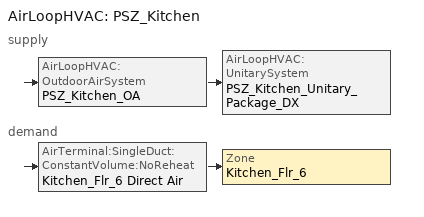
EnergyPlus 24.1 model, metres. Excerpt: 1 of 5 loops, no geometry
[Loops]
AirLoopHVAC 'PSZ_Kitchen'
 supply: AirLoopHVAC:OutdoorAirSystem 'PSZ_Kitchen_OA' > AirLoopHVAC:UnitarySystem 'PSZ_Kitchen_Unitary_Package_DX'
 demand: AirTerminal:SingleDuct:ConstantVolume:NoReheat 'Kitchen_Flr_6 Direct Air' > Zone 'Kitchen_Flr_6'
[AirLoopHVAC]
PSZ_Kitchen: Design supply air flow rate=Autosize
[AirLoopHVAC:UnitarySystem]
PSZ_Kitchen_Unitary_Package_DX: Availability schedule=Always_On; Control type=Load; Controlling zone or thermostat location=Kitchen_Flr_6; Cooling coil=PSZ_Kitchen HP Cooling Coil; Cooling supply air flow rate=Autosize; Cooling supply air flow rate method=SupplyAirFlowRate; Dehumidification control type=None; Design specification multispeed object=PSZ_Kitchen_Unitary_Package_DX_Perf; Dx heating coil sizing ratio=0.67; Fan placement=BlowThrough; Heating coil=PSZ_Kitchen Heating Coil; Heating supply air flow rate=Autosize; Heating supply air flow rate method=SupplyAirFlowRate; Latent load control=SensibleOnlyLoadControl; Maximum outdoor dry bulb temperature for supplemental heater operation=4.44; Maximum supply air temperature=38; Minimum supply air temperature=12.8; No load supply air flow rate=Autosize; No load supply air flow rate control set to low speed=Yes; No load supply air flow rate method=SupplyAirFlowRate; Supplemental heating coil=PSZ_Kitchen_SuppHeatCoil; Supply air fan operating mode schedule=HVACOperationSchd; Supply fan=PSZ_Kitchen Constant_Speed_Fan; Use doas dx cooling coil=No
[AirTerminal:SingleDuct:ConstantVolume:NoReheat]
Kitchen_Flr_6 Direct Air: Availability schedule=ALWAYS_ON; Maximum air flow rate=Autosize
[Coil:Cooling:DX:MultiSpeed]
PSZ_Kitchen HP Cooling Coil: 2017 speed 1 rated evaporator fan power per volume flow rate=0; 2017 speed 2 rated evaporator fan power per volume flow rate=0; Apply latent degradation to speeds greater than 1=No; Apply part load fraction to speeds greater than 1=No; Availability schedule=Always_On; Basin heater setpoint temperature=2; Condenser type=AirCooled; Fuel type=Electricity; Maximum outdoor dry bulb temperature for crankcase heater operation=10; Number of speeds=2; Speed 1 energy input ratio function of flow fraction curve=AC_Perf_901_2004_65_to_135_10.3EER_eir-f-ff; Speed 1 energy input ratio function of temperature curve=AC_Perf_901_2004_65_to_135_10.3EER_eir-f-t; Speed 1 evaporative condenser effectiveness=0.9; Speed 1 gross rated cooling cop=3.66767; Speed 1 gross rated sensible heat ratio=0.71076; Speed 1 gross rated total cooling capacity=28109.13; Speed 1 part load fraction correlation curve=AC_Perf_901_2004_65_to_135_10.3EER_plf-f-plr; Speed 1 rated air flow rate=1.55652; Speed 1 rated waste heat fraction of power input=0.2; Speed 1 total cooling capacity function of flow fraction curve=AC_Perf_901_2004_65_to_135_10.3EER_cap-f-ff; Speed 1 total cooling capacity function of temperature curve=AC_Perf_901_2004_65_to_135_10.3EER_cap-f-t; Speed 2 energy input ratio function of flow fraction curve=AC_Perf_901_2004_65_to_135_10.3EER_eir-f-ff; Speed 2 energy input ratio function of temperature curve=AC_Perf_901_2004_65_to_135_10.3EER_eir-f-t; Speed 2 evaporative condenser effectiveness=0.9; Speed 2 gross rated cooling cop=3.66767; Speed 2 gross rated sensible heat ratio=0.71076; Speed 2 gross rated total cooling capacity=56218.26; Speed 2 part load fraction correlation curve=AC_Perf_901_2004_65_to_135_10.3EER_plf-f-plr; Speed 2 rated air flow rate=2.33478; Speed 2 rated waste heat fraction of power input=0.2; Speed 2 total cooling capacity function of flow fraction curve=AC_Perf_901_2004_65_to_135_10.3EER_cap-f-ff; Speed 2 total cooling capacity function of temperature curve=AC_Perf_901_2004_65_to_135_10.3EER_cap-f-t
[Coil:Heating:DX:MultiSpeed]
PSZ_Kitchen Heating Coil: 2017 speed 1 rated supply air fan power per volume flow rate=0; 2017 speed 2 rated supply air fan power per volume flow rate=0; Apply part load fraction to speeds greater than 1=No; Availability schedule=Always_On; Crankcase heater capacity=50; Defrost control=OnDemand; Defrost energy input ratio function of temperature curve=HPACDefrostCAPFT; Defrost strategy=ReverseCycle; Fuel type=Electricity; Maximum outdoor dry bulb temperature for crankcase heater operation=4.4; Maximum outdoor dry bulb temperature for defrost operation=1.67; Minimum outdoor dry bulb temperature for compressor operation=-17.778; Number of speeds=2; Region number for calculating hspf=2; Resistive defrost heater capacity=Autosize; Speed 1 energy input ratio function of flow fraction curve=HPACHeatEIRFF; Speed 1 energy input ratio function of temperature curve=HPACHeatEIRFT; Speed 1 gross rated heating capacity=Autosize; Speed 1 gross rated heating cop=3.48696; Speed 1 heating capacity function of flow fraction curve=HPACHeatCapFF; Speed 1 heating capacity function of temperature curve=HPACHeatCapFT; Speed 1 part load fraction correlation curve=HPACHeatPLFFPLR; Speed 1 rated air flow rate=Autosize; Speed 1 rated waste heat fraction of power input=0.2; Speed 1 waste heat function of temperature curve=HAPCHeatWHFT; Speed 2 energy input ratio function of flow fraction curve=HPACHeatEIRFF; Speed 2 energy input ratio function of temperature curve=HPACHeatEIRFT; Speed 2 gross rated heating capacity=Autosize; Speed 2 gross rated heating cop=3.48696; Speed 2 heating capacity function of flow fraction curve=HPACHeatCapFF; Speed 2 heating capacity function of temperature curve=HPACHeatCapFT; Speed 2 part load fraction correlation curve=HPACHeatPLFFPLR; Speed 2 rated air flow rate=Autosize; Speed 2 rated waste heat fraction of power input=0.2
[Coil:Heating:Electric]
PSZ_Kitchen_SuppHeatCoil: Availability schedule=Always_On; Efficiency=1; Nominal capacity=Autosize
[Controller:OutdoorAir]
PSZ_Kitchen_OA_Controller: Economizer control action type=ModulateFlow; Economizer control type=DifferentialEnthalpy; Lockout type=LockoutWithHeating; Maximum outdoor air flow rate=Autosize; Minimum limit type=FixedMinimum; Minimum outdoor air flow rate=Autosize; Minimum outdoor air schedule=MinOA_MotorizedDamper_Sched
[DesignSpecification:OutdoorAir]
SZ DSOA Kitchen_Flr_6: Outdoor air flow per zone floor area=0.003556; Outdoor air method=Flow/Area
[Fan:SystemModel]
PSZ_Kitchen Constant_Speed_Fan: Availability schedule=HVACOperationSchd; Design electric power consumption=Autosize; Design maximum air flow rate=Autosize; Design power sizing method=TotalEfficiencyAndPressure; Design pressure rise=622.5; Electric power minimum flow rate fraction=1; End use subcategory=General; Fan total efficiency=0.58175; Motor efficiency=0.895; Motor in air stream fraction=1; Night ventilation mode pressure rise=622.5; Number of speeds=1; Speed control method=Discrete; Speed electric power fraction 1=1; Speed flow fraction 1=1
[Fan:ZoneExhaust]
Kitchen_Flr_6 Exhaust Fan: Availability schedule=Kitchen_Exhaust_SCH; Balanced exhaust fraction schedule=Kitchen Exhaust Fan Balanced Exhaust Fraction Schedule; End use subcategory=General; Fan total efficiency=0.385; Maximum flow rate=1.88779; Pressure rise=125
[Refrigeration:Case] Zone=Kitchen_Flr_6; Anti sweat heater control type=None; Availability schedule=ALWAYS_ON; Case anti sweat heater power per unit length=0; Case height=0; Case lighting schedule=walkin_occ_lght_SCH_2; Defrost energy correction curve type=None; Fraction of lighting energy to case=1; Humidity at zero anti sweat heater energy=0; Latent case credit curve type=CaseTemperatureMethod; Minimum anti sweat heater power per unit length=0; Rated ambient relative humidity=55; Rated ambient temperature=23.88
Name | Case credit fraction schedule | Case defrost drip down schedule | Case defrost power per unit length | Case defrost schedule | Case defrost type | Case length | Case operating temperature | Fraction of anti sweat heater energy to case | Latent case credit curve | Operating case fan power per unit length | Rated latent heat ratio | Rated runtime fraction | Rated total cooling capacity per unit length | Refrigerated case restocking schedule | Standard case fan power per unit length | Standard case lighting power per unit length | Under case hvac return air fraction
Kitchen_Flr_6_Case:1_WALKINFREEZER | Kitchen_Flr_6_Case:1_WALKINFREEZER_CaseCreditReduxSched | Kitchen_Flr_6_Case:1_WALKINFREEZER_CaseDripDown2aDaySched | 273 | Kitchen_Flr_6_Case:1_WALKINFREEZER_CaseDefrost2aDaySched | Electric | 7.32 | -23 | 0 | Kitchen_Flr_6_Case:1_WALKINFREEZERSingleShelfHorizontal_LatentEnergyMult | 9.71429 | 0.1 | 0.4 | 367 | Kitchen_Flr_6_Case:1_WALKINFREEZER_WalkInStockingSched | 9.71429 | 16.4 | 0
Kitchen_Flr_6_Case:2_SELFCONTAINEDDISPLAYCASE |  |  | 0 |  | None | 3.66 | 2 | 0.2 | Kitchen_Flr_6_Case:2_SELFCONTAINEDDISPLAYCASEMultiShelfVertical_LatentEnergyMult | 15.7143 | 0.08 | 0.85 | 734 | Kitchen_Flr_6_Case:2_SELFCONTAINEDDISPLAYCASE_CaseStockingSched | 15.7143 | 33 | 0.05
[Refrigeration:CompressorRack] Condenser type=AirCooled; Design condenser fan power=350; Heat rejection location=Zone
Name | Compressor rack cop function of temperature curve | Condenser fan power function of temperature curve | Design compressor rack cop | End use subcategory | Refrigeration case name or walkin name or caseandwalkinlist
RACK1 | RACK1_RackCOPfTCurve | RACK1_RackCondFanCurve2 | 1.5 | LowTempRefrigeration | Kitchen_Flr_6_Case:1_WALKINFREEZER
RACK2 | RACK2_RackCOPfTCurve |  | 3 | MedTempRefrigeration | Kitchen_Flr_6_Case:2_SELFCONTAINEDDISPLAYCASE
[SetpointManager:MixedAir]
PSZ_Kitchen_OAMixed Air Temp Manager: Control variable=Temperature; Setpoint node or nodelist=PSZ_Kitchen Mixed Air Outlet
[SetpointManager:SingleZone:Cooling]
SupAirTemp MngrKitchen_Flr_6 - Clg: Control variable=Temperature; Control zone=Kitchen_Flr_6; Maximum supply air temperature=38; Minimum supply air temperature=12.8; Setpoint node or nodelist=PSZ_Kitchen Zone Equipment Inlet Node
[SetpointManager:SingleZone:Heating]
SupAirTemp MngrKitchen_Flr_6 - Htg: Control variable=Temperature; Control zone=Kitchen_Flr_6; Maximum supply air temperature=38; Minimum supply air temperature=12.8; Setpoint node or nodelist=PSZ_Kitchen Supply Equipment Outlet Node
[Sizing:System]
PSZ_Kitchen: 100 outdoor air in cooling=No; 100 outdoor air in heating=No; Central cooling capacity control method=OnOff; Central cooling design supply air humidity ratio=0.0085; Central cooling design supply air temperature=12.8; Central heating design supply air humidity ratio=0.008; Central heating design supply air temperature=38; Central heating maximum system air flow ratio=1; Cooling design capacity=Autosize; Cooling design capacity method=CoolingDesignCapacity; Cooling supply air flow rate=0; Cooling supply air flow rate method=DesignDay; Design outdoor air flow rate=Autosize; Heating design capacity=Autosize; Heating design capacity method=HeatingDesignCapacity; Heating supply air flow rate=0; Heating supply air flow rate method=DesignDay; Precool design humidity ratio=0.008; Precool design temperature=12.8; Preheat design humidity ratio=0.008; Preheat design temperature=7; System outdoor air method=ZoneSum; Type of load to size on=Sensible; Type of zone sum to use=NonCoincident; Zone maximum outdoor air fraction=1
[Sizing:Zone]
Kitchen_Flr_6: Account for dedicated outdoor air system=No; Cooling design air flow method=DesignDayWithLimit; Cooling design air flow rate=0; Cooling minimum air flow=0.141584; Cooling minimum air flow fraction=0; Dedicated outdoor air high setpoint temperature for design=25; Dedicated outdoor air low setpoint temperature for design=12.8; Dedicated outdoor air system control strategy=ColdSupplyAir; Design specification outdoor air object=SZ DSOA Kitchen_Flr_6; Heating design air flow method=DesignDay; Heating design air flow rate=0; Zone cooling design supply air humidity ratio=0.0085; Zone cooling design supply air temperature=12.8; Zone cooling design supply air temperature input method=SupplyAirTemperature; Zone heating design supply air humidity ratio=0.008; Zone heating design supply air temperature=38; Zone heating design supply air temperature input method=SupplyAirTemperature
[ThermostatSetpoint:DualSetpoint]
Kitchen_Flr_6 Dual SP Control: Cooling setpoint temperature schedule=CLGSETP_SCH; Heating setpoint temperature schedule=HTGSETP_SCH
[UnitarySystemPerformance:Multispeed]
PSZ_Kitchen_Unitary_Package_DX_Perf: Cooling speed supply air flow ratio 1=1; Heating speed supply air flow ratio 1=1; Cooling speed supply air flow ratio 2=1; Heating speed supply air flow ratio 2=1; No load supply air flow rate ratio=1; Number of speeds for cooling=2; Number of speeds for heating=2; Single mode operation=No
[WaterHeater:Mixed]
SWH Booster E Water Heater: Ambient temperature indicator=Zone; Ambient temperature zone=KITCHEN_FLR_6; Cold water supply temperature schedule=Booster Water Inlet Temp Schedule; Deadband temperature difference=0.1; Heater control type=Cycle; Heater fuel type=Electricity; Heater maximum capacity=8000; Heater minimum capacity=0; Heater thermal efficiency=1; Maximum temperature limit=85; Off cycle loss coefficient to ambient temperature=1.05316; Off cycle parasitic fuel type=Electricity; On cycle loss coefficient to ambient temperature=1.05316; Peak use flow rate=8.391e-05; Setpoint temperature schedule=Booster Water Setpoint Temp Schedule; Tank volume=0.0227125; Use flow rate fraction schedule=BLDG_SWH_SCH
[ZoneControl:Thermostat]
Kitchen_Flr_6 Thermostat: Zone or zonelist=Kitchen_Flr_6; Control 1=Kitchen_Flr_6 Dual SP Control; Control type schedule=Dual Zone Control Type Sched
[Zone equipment]
Kitchen_Flr_6: Kitchen_Flr_6 Exhaust Fan, Kitchen_Flr_6 Direct Air
[Curve:Biquadratic]
Name | Maximum curve output | Maximum value of x | Maximum value of y | Minimum curve output | Minimum value of x | Minimum value of y | Coefficient1 constant | Coefficient2 x | Coefficient3 x 2 | Coefficient4 y | Coefficient5 y 2 | Coefficient6 x y
AC_Perf_901_2004_65_to_135_10.3EER_cap-f-t | 999 | 26 | 40 | 0 | 12.8 | 10 | 0.509063 | 0.0235202 | 0.000133077 | 0.0079443 | -0.000189167 | -9.2624e-05
AC_Perf_901_2004_65_to_135_10.3EER_eir-f-t | 999 | 26 | 40 | 0 | 12.8 | 10 | 1.09642 | -0.0104122 | 0.000198436 | -0.0172403 | 0.000827956 | -0.000558111
HPACDefrostCAPFT |  | 23.88889 | 46.11111 |  | 12.77778 | 21.11111 | 0.297145 | 0.0430933 | -0.000748766 | 0.00597727 | 0.000482112 | -0.000956448
[Curve:Cubic]
Name | Maximum curve output | Maximum value of x | Minimum curve output | Minimum value of x | Coefficient1 constant | Coefficient2 x | Coefficient3 x 2 | Coefficient4 x 3
AC_Perf_901_2004_65_to_135_10.3EER_cap-f-ff | 999 | 1.5 | 0 | 0.4 | 0.948602 | -0.13753 | 0.272629 | -0.0837005
AC_Perf_901_2004_65_to_135_10.3EER_eir-f-ff | 999 | 1.5 | 0 | 0.4 | 1.04044 | 0.1105 | -0.221317 | 0.0703783
HPACHeatCapFF |  | 1.5 |  | 0.5 | 0.84 | 0.16 | 0 | 0
HPACHeatCapFT |  | 20 |  | -20 | 0.758746 | 0.027626 | 0.000148716 | 3.4992e-06
HPACHeatEIRFT |  | 20 |  | -20 | 1.19248 | -0.0300438 | 0.00103745 | -2.3328e-05
Kitchen_Flr_6_Case:1_WALKINFREEZERSingleShelfHorizontal_LatentEnergyMult |  | 20 |  | -35 | 0.0236 | 0.0006 | 0 | 0
Kitchen_Flr_6_Case:2_SELFCONTAINEDDISPLAYCASEMultiShelfVertical_LatentEnergyMult |  | 20 |  | -35 | 0.0265263 | 0.00107803 | 6.02558e-05 | 1.23732e-06
[Curve:Linear]
AC_Perf_901_2004_65_to_135_10.3EER_plf-f-plr: Maximum curve output=1; Maximum value of x=1; Minimum value of x=0; Coefficient1 constant=0.75; Coefficient2 x=0.25
[Curve:Quadratic]
Name | Maximum value of x | Minimum value of x | Coefficient1 constant | Coefficient2 x | Coefficient3 x 2
HPACHeatEIRFF | 1 | 0 | 1.3824 | -0.4336 | 0.0512
HPACHeatPLFFPLR | 1 | 0 | 0.85 | 0.15 | 0
RACK1_RackCOPfTCurve | 35 | 10 | 1.7603 | -0.0377 | 0.0004
RACK1_RackCondFanCurve2 | 35 | 0 | 0 | 0.0286 | 0
RACK2_RackCOPfTCurve | 50 | 0 | 1 | 0 | 0
[Schedule:Compact]
ALWAYS_ON; HVACOperationSchd; MinOA_MotorizedDamper_Sched: Through: 12/31, For: AllDays, Until: 24:00, 1
BLDG_SWH_SCH: Through: 12/31, For: Weekdays SummerDesignDay, Until: 01:00, 0.2, Until: 04:00, 0.15, Until: 05:00, 0.2, Until: 06:00, 0.25, Until: 07:00, 0.5, Until: 08:00, 0.6, Until: 09:00, 0.55, Until: 10:00, 0.45, Until: 11:00, 0.4, Until: 12:00, 0.45, Until: 13:00, 0.4, Until: 14:00, 0.35, Until: 17:00, 0.3, Until: 18:00, 0.4, Until: 19:00, 0.55, Until: 20:00, 0.6, Until: 21:00, 0.5, Until: 22:00, 0.55, Until: 23:00, 0.45, Until: 24:00, 0.25, For: Saturday WinterDesignDay, Until: 01:00, 0.2, Until: 04:00, 0.15, Until: 05:00, 0.2, Until: 06:00, 0.25, Until: 07:00, 0.4, Until: 10:00, 0.5, Until: 11:00, 0.45, Until: 13:00, 0.5, Until: 14:00, 0.45, Until: 16:00, 0.4, Until: 17:00, 0.35, Until: 18:00, 0.4, Until: 20:00, 0.55, Until: 21:00, 0.5, Until: 22:00, 0.55, Until: 23:00, 0.4, Until: 24:00, 0.3, For: Sunday Holidays AllOtherDays, Until: 01:00, 0.25, Until: 05:00, 0.2, Until: 06:00, 0.3, Until: 09:00, 0.5, Until: 10:00, 0.55, Until: 12:00, 0.5, Until: 14:00, 0.4, Until: 17:00, 0.3, Until: 18:00, 0.4, Until: 20:00, 0.5, Until: 21:00, 0.4, Until: 22:00, 0.5, Until: 23:00, 0.4, Until: 24:00, 0.2
Booster Water Inlet Temp Schedule: THROUGH: 12/31, FOR: AllDays, UNTIL: 24:00, 60
Booster Water Setpoint Temp Schedule: THROUGH: 12/31, FOR: AllDays, UNTIL: 24:00, 82.22
CLGSETP_SCH: Through: 12/31, For: AllDays, Until: 24:00, 24
Dual Zone Control Type Sched: Through: 12/31, For: AllDays, Until: 24:00, 4
HTGSETP_SCH: Through: 12/31, For: AllDays, Until: 24:00, 21
Kitchen Exhaust Fan Balanced Exhaust Fraction Schedule: Through: 12/31, For: AllDays, Until: 07:00, 0, Until: 24:00, 0.925
Kitchen_Exhaust_SCH: Through: 12/31, For: AllDays, Until: 07:00, 0, Until: 24:00, 1
Kitchen_Flr_6_Case:1_WALKINFREEZER_CaseCreditReduxSched: Through: 12/31, For:AllDays, Interpolate:No, Until: 7:00, 0.2, Until: 21:00, 0.4, Until: 24:00, 0.2
Kitchen_Flr_6_Case:1_WALKINFREEZER_CaseDefrost2aDaySched: Through: 12/31, For:AllDays, Interpolate:Average, Until: 11:00, 0, Until: 11:20, 1, Until: 23:00, 0, Until: 23:20, 1, Until: 24:00, 0
Kitchen_Flr_6_Case:1_WALKINFREEZER_CaseDripDown2aDaySched: Through: 12/31, For:AllDays, Interpolate:Average, Until: 11:00, 0, Until: 11:30, 1, Until: 23:00, 0, Until: 23:30, 1, Until: 24:00, 0
Kitchen_Flr_6_Case:1_WALKINFREEZER_WalkInStockingSched: Through: 12/31, For: Tuesday Friday, Until: 4:00, 0, Until: 5:00, 725, Until: 6:00, 417, Until: 7:00, 290, Until: 24:00, 0, For: AllOtherDays, Until: 4:00, 0, Until: 5:00, 125, Until: 6:00, 117, Until: 7:00, 90, Until: 19:00, 0, Until: 20:00, 125, Until: 21:00, 117, Until: 22:00, 90, Until: 24:00, 0
Kitchen_Flr_6_Case:2_SELFCONTAINEDDISPLAYCASE_CaseStockingSched: Through: 12/31, For:AllDays, Until: 6:00, 0, Until: 7:00, 50, Until: 9:00, 70, Until: 10:00, 80, Until: 11:00, 70, Until: 13:00, 50, Until: 14:00, 80, Until: 15:00, 90, Until: 16:00, 80, Until: 24:00, 0
walkin_occ_lght_SCH_2: Through: 12/31, For: Weekdays, Until: 1:00, 0.104, Until: 2:00, 0.078, Until: 5:00, 0.052, Until: 6:00, 0.104, Until: 7:00, 0.208, Until: 8:00, 0.26, Until: 10:00, 0.208, Until: 18:00, 0.13, Until: 19:00, 0.312, Until: 20:00, 0.416, Until: 21:00, 0.468, Until: 22:00, 0.416, Until: 23:00, 0.312, Until: 24:00, 0.156, For: Saturday, Until: 2:00, 0.104, Until: 6:00, 0.052, Until: 8:00, 0.156, Until: 10:00, 0.208, Until: 11:00, 0.156, Until: 18:00, 0.13, Until: 19:00, 0.312, Until: 22:00, 0.364, Until: 23:00, 0.312, Until: 24:00, 0.156, For: SummerDesignDay, Until: 24:00, 1, For: WinterDesignDay, Until: 24:00, 0, For: Sunday Holidays AllOtherDays, Until: 2:00, 0.156, Until: 6:00, 0.104, Until: 7:00, 0.156, Until: 9:00, 0.208, Until: 13:00, 0.156, Until: 18:00, 0.104, Until: 19:00, 0.26, Until: 20:00, 0.364, Until: 21:00, 0.416, Until: 22:00, 0.312, Until: 23:00, 0.26, Until: 24:00, 0.156
